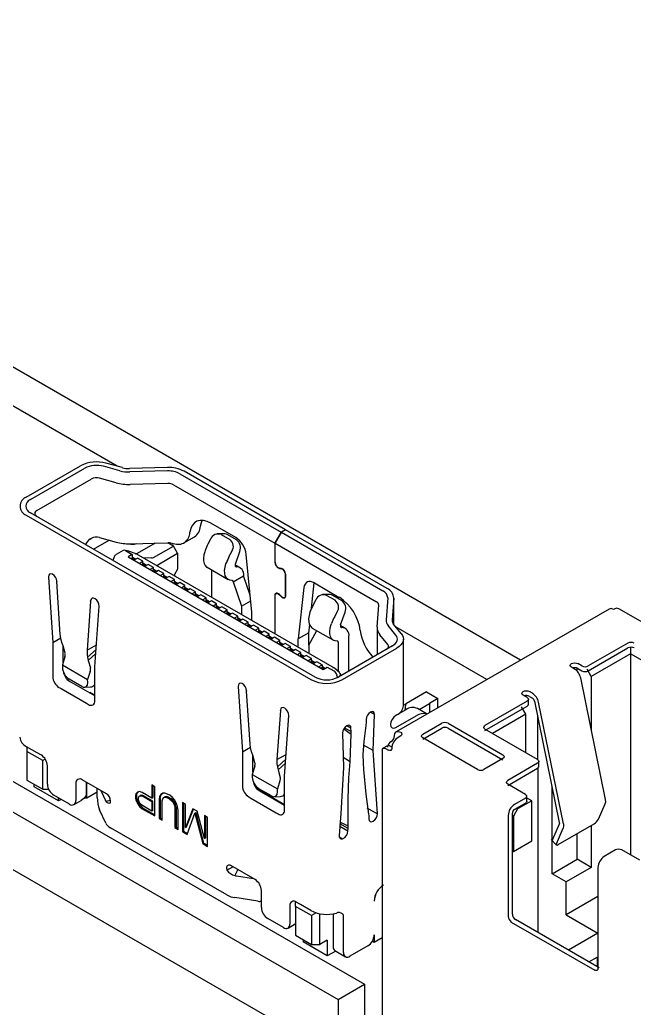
# Model space of a CAD drawing. Header units: millimetres. Extents: x 2 to 1109, y 2 to 430.
# Drawn here: x 83.11 to 103.72, y 93.14 to 126.32 of the extents above; entities that cross this region are included whole.
import ezdxf

# ---------------------------------------------------------------- set-up
doc = ezdxf.new("R2010")
doc.units = ezdxf.units.MM
doc.header["$LTSCALE"] = 0.5
doc.layers.add('几何体', color=7, linetype='Continuous')

msp = doc.modelspace()

# ---------------------------------------------------------------- linework, layer by layer
at = {"layer": '几何体'}
for p, q in [((99.906, 104.825), (62.679, 126.316)), ((86.369, 111.334), (82.615, 113.501)), ((83.327, 110.299), (85.147, 111.349)), ((83.468, 110.217), (85.289, 111.268)), ((86.467, 111.179), (85.912, 111.33)), ((86.552, 111.284), (85.997, 111.435)), ((88.057, 111.288), (86.787, 111.256)), ((88.065, 111.173), (86.796, 111.141)), ((92.017, 109.2), (88.62, 111.162)), ((83.681, 109.849), (85.501, 110.9)), ((86.339, 110.778), (85.784, 110.929)), ((88.478, 111.08), (91.876, 109.119)), ((88.078, 110.755), (86.809, 110.723)), ((88.266, 110.713), (91.664, 108.751)), ((83.327, 109.686), (92.873, 104.175)), ((93.014, 104.257), (83.468, 109.768)), ((90.353, 108.937), (89.516, 109.42)), ((91.876, 109.119), (92.017, 109.2)), ((92.024, 109.196), (91.883, 109.115)), ((92.017, 109.192), (92.017, 109.2)), ((95.429, 107.231), (92.024, 109.196)), ((85.505, 108.91), (85.461, 108.885)), ((85.466, 108.888), (85.501, 108.908)), ((85.583, 108.547), (86.106, 108.849)), ((85.784, 108.936), (86.339, 108.785)), ((88.614, 108.759), (88.968, 108.963)), ((89.506, 108.885), (89.42, 108.721)), ((89.989, 109.06), (89.731, 109.063)), ((89.862, 109.036), (90.15, 108.869)), ((90.371, 108.867), (90.082, 109.034)), ((91.664, 108.751), (91.876, 109.119)), ((91.883, 109.115), (91.671, 108.747)), ((91.883, 109.115), (95.288, 107.149)), ((86.58, 108.507), (86.34, 108.368)), ((86.655, 108.5), (86.88, 108.37)), ((87.016, 108.391), (86.759, 108.487)), ((86.809, 108.731), (88.078, 108.763)), ((87.587, 108.716), (87.019, 108.388)), ((87.649, 108.752), (87.587, 108.716)), ((87.594, 108.271), (88.259, 108.655)), ((88.259, 108.655), (88.073, 108.762)), ((88.4, 108.41), (88.259, 108.655)), ((88.266, 108.74), (88.266, 108.72)), ((89.323, 108.499), (89.31, 108.464)), ((91.664, 108.751), (91.664, 108.115)), ((91.671, 108.747), (95.076, 106.782)), ((91.671, 108.111), (91.671, 108.747)), ((86.274, 108.29), (86.231, 108.173)), ((86.88, 108.37), (86.739, 108.288)), ((86.739, 108.288), (93.28, 104.512)), ((86.88, 108.247), (86.845, 108.227)), ((86.88, 108.37), (86.88, 108.28)), ((87, 108.21), (86.88, 108.28)), ((86.88, 108.28), (86.88, 108.247)), ((86.88, 108.247), (86.972, 108.194)), ((86.937, 108.174), (87.057, 108.243)), ((93.658, 104.556), (87.012, 108.393)), ((87.234, 108.141), (87.057, 108.243)), ((87.529, 108.254), (87.266, 108.246)), ((87.735, 108.026), (88.4, 108.41)), ((88.4, 108.41), (88.4, 107.879)), ((90.133, 108.309), (90.219, 108.473)), ((90.338, 108.049), (90.487, 108.471)), ((90.893, 106.434), (90.704, 108.374)), ((87.114, 108.072), (87.234, 108.141)), ((87.234, 108.043), (87.198, 108.023)), ((87.234, 108.076), (87.234, 108.141)), ((87.354, 108.006), (87.234, 108.076)), ((87.234, 108.076), (87.234, 108.043)), ((87.326, 107.99), (87.234, 108.043)), ((87.411, 108.039), (87.29, 107.969)), ((87.587, 107.937), (87.411, 108.039)), ((87.467, 107.867), (87.587, 107.937)), ((87.587, 107.839), (87.552, 107.818)), ((87.587, 107.871), (87.587, 107.937)), ((87.708, 107.802), (87.587, 107.871)), ((87.587, 107.871), (87.587, 107.839)), ((87.679, 107.786), (87.587, 107.839)), ((87.764, 107.835), (87.644, 107.765)), ((87.941, 107.733), (87.764, 107.835)), ((88.4, 107.879), (88.294, 107.696)), ((89.388, 107.941), (90.101, 107.529)), ((89.55, 106.928), (89.55, 107.848)), ((90.023, 108.052), (90.036, 108.088)), ((90.493, 107.93), (90.332, 108.023)), ((91.882, 107.903), (91.813, 107.914)), ((91.816, 107.905), (91.884, 107.894)), ((84.07, 107.612), (84.211, 105.42)), ((87.821, 107.663), (87.941, 107.733)), ((87.941, 107.635), (87.906, 107.614)), ((87.941, 107.667), (87.941, 107.733)), ((88.061, 107.598), (87.941, 107.667)), ((87.941, 107.667), (87.941, 107.635)), ((88.033, 107.582), (87.941, 107.635)), ((88.118, 107.631), (87.997, 107.561)), ((88.294, 107.529), (88.118, 107.631)), ((88.174, 107.459), (88.294, 107.529)), ((88.294, 107.696), (88.294, 107.652)), ((88.294, 107.463), (88.294, 107.529)), ((90.263, 107.454), (90.616, 107.658)), ((90.837, 107.007), (90.616, 107.658)), ((92.017, 107.71), (92.017, 106.99)), ((92.024, 106.986), (92.024, 107.706)), ((84.352, 107.473), (84.353, 107.461)), ((84.467, 105.68), (84.353, 107.461)), ((88.294, 107.431), (88.259, 107.41)), ((88.415, 107.394), (88.294, 107.463)), ((88.294, 107.463), (88.294, 107.431)), ((88.386, 107.378), (88.294, 107.431)), ((88.471, 107.427), (88.351, 107.357)), ((88.648, 107.325), (88.471, 107.427)), ((88.528, 107.255), (88.648, 107.325)), ((88.648, 107.227), (88.613, 107.206)), ((88.648, 107.259), (88.648, 107.325)), ((88.768, 107.19), (88.648, 107.259)), ((88.648, 107.259), (88.648, 107.227)), ((88.74, 107.173), (88.648, 107.227)), ((88.825, 107.222), (88.705, 107.153)), ((89.002, 107.12), (88.825, 107.222)), ((90.263, 107.454), (90.539, 106.638)), ((92.638, 107.258), (92.449, 105.536)), ((92.893, 106.565), (92.986, 107.416)), ((92.989, 107.415), (93.825, 106.932)), ((85.483, 106.808), (85.484, 106.82)), ((88.881, 107.051), (89.002, 107.12)), ((89.002, 107.022), (88.966, 107.002)), ((89.002, 107.055), (89.002, 107.12)), ((89.122, 106.986), (89.002, 107.055)), ((89.002, 107.055), (89.002, 107.022)), ((89.093, 106.969), (89.002, 107.022)), ((89.178, 107.018), (89.058, 106.949)), ((89.355, 106.916), (89.178, 107.018)), ((89.235, 106.847), (89.355, 106.916)), ((89.355, 106.818), (89.32, 106.798)), ((89.355, 106.851), (89.355, 106.916)), ((89.475, 106.782), (89.355, 106.851)), ((89.355, 106.851), (89.355, 106.818)), ((89.447, 106.765), (89.355, 106.818)), ((90.539, 106.638), (90.855, 106.82)), ((91.664, 106.993), (91.664, 105.707)), ((91.671, 105.703), (91.671, 106.989)), ((91.73, 107.073), (91.702, 107.057)), ((91.813, 107.021), (91.882, 106.953)), ((91.884, 106.959), (91.816, 107.028)), ((91.988, 106.926), (92.015, 106.941)), ((93.036, 106.847), (92.949, 106.683)), ((93.519, 107.022), (93.26, 107.025)), ((93.68, 106.832), (93.391, 106.998)), ((93.901, 106.829), (93.612, 106.996)), ((95.448, 106.911), (95.393, 106.178)), ((95.648, 106.906), (95.593, 106.173)), ((95.649, 106.027), (95.649, 106.925)), ((85.483, 106.808), (85.369, 105.16)), ((85.625, 104.603), (85.766, 106.633)), ((89.532, 106.814), (89.412, 106.745)), ((89.709, 106.712), (89.532, 106.814)), ((89.588, 106.643), (89.709, 106.712)), ((89.709, 106.614), (89.673, 106.594)), ((89.709, 106.647), (89.709, 106.712)), ((89.829, 106.577), (89.709, 106.647)), ((89.709, 106.647), (89.709, 106.614)), ((89.801, 106.561), (89.709, 106.614)), ((89.885, 106.61), (89.765, 106.541)), ((90.062, 106.508), (89.885, 106.61)), ((89.942, 106.439), (90.062, 106.508)), ((90.062, 106.443), (90.062, 106.508)), ((90.539, 106.638), (90.539, 106.356)), ((95.093, 105.94), (95.149, 106.674)), ((102.876, 106.54), (95.734, 102.417)), ((103.044, 106.535), (103.026, 106.525)), ((114.225, 100.182), (103.194, 106.55)), ((90.062, 106.41), (90.027, 106.39)), ((90.182, 106.373), (90.062, 106.443)), ((90.062, 106.443), (90.062, 106.41)), ((90.154, 106.357), (90.062, 106.41)), ((90.239, 106.406), (90.119, 106.337)), ((90.416, 106.304), (90.239, 106.406)), ((90.296, 106.235), (90.416, 106.304)), ((90.416, 106.206), (90.38, 106.186)), ((90.416, 106.239), (90.416, 106.304)), ((90.536, 106.169), (90.416, 106.239)), ((90.416, 106.239), (90.416, 106.206)), ((90.508, 106.153), (90.416, 106.206)), ((90.593, 106.202), (90.472, 106.133)), ((90.769, 106.1), (90.593, 106.202)), ((90.893, 106.152), (90.893, 106.434)), ((92.84, 106.426), (92.853, 106.462)), ((93.662, 106.271), (93.749, 106.436)), ((93.868, 106.011), (94.016, 106.433)), ((90.649, 106.031), (90.769, 106.1)), ((90.769, 106.002), (90.734, 105.982)), ((90.769, 106.035), (90.769, 106.1)), ((90.889, 105.965), (90.769, 106.035)), ((90.769, 106.035), (90.769, 106.002)), ((90.861, 105.949), (90.769, 106.002)), ((90.946, 105.998), (90.826, 105.928)), ((91.123, 105.896), (90.946, 105.998)), ((91.003, 105.826), (91.123, 105.896)), ((91.123, 105.83), (91.123, 105.896)), ((91.243, 105.761), (91.123, 105.83)), ((91.123, 105.83), (91.123, 105.798)), ((92.802, 105.74), (92.831, 105.999)), ((92.918, 105.903), (93.631, 105.491)), ((93.553, 106.015), (93.566, 106.05)), ((94.023, 105.892), (93.862, 105.985)), ((95.092, 105.915), (95.092, 105.008)), ((95.721, 105.668), (95.459, 105.988)), ((95.902, 105.717), (95.64, 106.037)), ((98.774, 104.172), (95.727, 105.932)), ((84.211, 105.42), (84.48, 105.575)), ((91.123, 105.798), (91.088, 105.777)), ((91.215, 105.745), (91.123, 105.798)), ((91.3, 105.794), (91.179, 105.724)), ((91.476, 105.692), (91.3, 105.794)), ((91.356, 105.622), (91.476, 105.692)), ((91.476, 105.594), (91.441, 105.573)), ((91.476, 105.626), (91.476, 105.692)), ((91.597, 105.557), (91.476, 105.626)), ((91.476, 105.626), (91.476, 105.594)), ((91.568, 105.541), (91.476, 105.594)), ((91.653, 105.59), (91.533, 105.52)), ((91.83, 105.488), (91.653, 105.59)), ((92.802, 105.74), (92.449, 105.536)), ((92.449, 105.254), (92.449, 105.536)), ((92.802, 105.332), (93.072, 105.814)), ((92.802, 105.332), (92.802, 105.74)), ((94.146, 104.461), (94.146, 105.62)), ((95.45, 105.349), (95.188, 105.669)), ((95.973, 103.295), (95.973, 105.532)), ((84.211, 105.42), (84.211, 104.277)), ((84.557, 105.306), (84.517, 105.421)), ((84.63, 105.053), (84.557, 105.306)), ((84.564, 104.754), (84.564, 105.282)), ((85.369, 105.16), (85.676, 105.337)), ((85.665, 105.176), (85.383, 104.921)), ((91.71, 105.418), (91.83, 105.488)), ((91.83, 105.39), (91.795, 105.369)), ((91.83, 105.422), (91.83, 105.488)), ((91.95, 105.353), (91.83, 105.422)), ((91.83, 105.422), (91.83, 105.39)), ((91.922, 105.337), (91.83, 105.39)), ((92.007, 105.386), (91.887, 105.316)), ((92.183, 105.283), (92.007, 105.386)), ((92.063, 105.214), (92.183, 105.283)), ((92.183, 105.186), (92.148, 105.165)), ((92.183, 105.218), (92.183, 105.283)), ((92.304, 105.149), (92.183, 105.218)), ((92.183, 105.218), (92.183, 105.186)), ((92.275, 105.132), (92.183, 105.186)), ((92.36, 105.181), (92.24, 105.112)), ((92.537, 105.079), (92.36, 105.181)), ((92.802, 105.332), (92.802, 105.05)), ((93.792, 104.437), (93.792, 105.416)), ((95.612, 105.308), (93.792, 104.257)), ((93.934, 104.175), (95.754, 105.226)), ((103.503, 105.396), (102.174, 104.629)), ((102.174, 104.466), (103.503, 105.233)), ((103.588, 105.255), (103.588, 105.037)), ((84.623, 104.938), (84.536, 104.664)), ((85.383, 104.921), (85.406, 104.816)), ((85.656, 105.042), (85.406, 104.816)), ((92.417, 105.01), (92.537, 105.079)), ((92.537, 104.981), (92.502, 104.961)), ((92.537, 105.014), (92.537, 105.079)), ((92.657, 104.945), (92.537, 105.014)), ((92.537, 105.014), (92.537, 104.981)), ((92.629, 104.928), (92.537, 104.981)), ((92.714, 104.977), (92.594, 104.908)), ((92.891, 104.875), (92.714, 104.977)), ((92.77, 104.806), (92.891, 104.875)), ((92.891, 104.81), (92.891, 104.875)), ((103.588, 105.037), (102.273, 104.278)), ((111.833, 100.278), (103.588, 105.037)), ((103.588, 105.037), (103.588, 98.286)), ((84.536, 104.664), (85.384, 104.174)), ((84.536, 104.664), (84.539, 104.575)), ((84.564, 104.766), (84.569, 104.769)), ((85.406, 104.816), (85.478, 104.563)), ((85.625, 103.46), (85.625, 104.603)), ((92.891, 104.777), (92.855, 104.757)), ((93.011, 104.741), (92.891, 104.81)), ((92.891, 104.81), (92.891, 104.777)), ((92.983, 104.724), (92.891, 104.777)), ((93.067, 104.773), (92.947, 104.704)), ((93.244, 104.671), (93.067, 104.773)), ((93.124, 104.602), (93.244, 104.671)), ((93.244, 104.573), (93.209, 104.553)), ((93.244, 104.671), (93.244, 104.606)), ((93.343, 104.549), (93.244, 104.606)), ((93.244, 104.606), (93.244, 104.573)), ((93.244, 104.573), (93.315, 104.532)), ((93.28, 104.512), (93.421, 104.594)), ((93.421, 104.594), (93.646, 104.464)), ((93.826, 104.406), (93.658, 104.556)), ((101.715, 104.527), (101.612, 104.586)), ((101.799, 104.455), (101.799, 104.555)), ((101.962, 104.629), (101.824, 104.709)), ((101.824, 104.545), (101.962, 104.466)), ((102.273, 104.278), (102.132, 104.523)), ((85.185, 103.939), (84.761, 104.184)), ((85.471, 104.448), (85.384, 104.174)), ((85.388, 104.085), (85.384, 104.174)), ((93.765, 104.25), (93.746, 104.324)), ((93.873, 104.304), (93.859, 104.373)), ((102.754, 100.153), (101.92, 104.227)), ((102.273, 104.278), (102.273, 102.502)), ((84.423, 103.909), (84.494, 103.869)), ((84.494, 103.869), (85.342, 103.379)), ((84.847, 104.073), (84.777, 104.113)), ((85.625, 103.624), (84.847, 104.073)), ((85.266, 103.912), (85.484, 103.925)), ((90.434, 103.938), (90.575, 101.746)), ((85.466, 103.736), (85.448, 103.726)), ((85.625, 103.644), (85.466, 103.736)), ((85.466, 103.736), (85.466, 103.715)), ((90.716, 103.799), (90.717, 103.787)), ((90.831, 102.006), (90.717, 103.787)), ((96.744, 103.757), (96.079, 103.373)), ((96.744, 103.757), (97.133, 103.532)), ((97.133, 103.532), (96.85, 103.369)), ((97.133, 103.225), (97.133, 103.532)), ((100.123, 103.568), (99.986, 103.647)), ((100.165, 103.318), (100.165, 103.532)), ((100.3, 103.711), (100.198, 103.77)), ((100.198, 103.606), (100.301, 103.547)), ((85.342, 103.379), (85.413, 103.338)), ((95.973, 103.311), (96.079, 103.373)), ((96.032, 103.15), (96.05, 103.335)), ((96.771, 103.015), (96.451, 103.2)), ((96.504, 103.169), (96.85, 103.369)), ((96.85, 103.369), (96.85, 103.061)), ((100.123, 103.445), (98.709, 102.629)), ((98.709, 102.466), (100.123, 103.282)), ((100.081, 103.012), (99.94, 103.257)), ((100.369, 103.447), (101.203, 99.373)), ((101.34, 99.336), (100.506, 103.409)), ((91.847, 103.135), (91.733, 101.486)), ((91.847, 103.134), (91.848, 103.146)), ((91.989, 100.93), (92.13, 102.959)), ((95.008, 103), (94.867, 103.081)), ((94.959, 101.787), (95.008, 103)), ((96.051, 103.16), (95.715, 102.966)), ((95.754, 102.989), (95.719, 102.969)), ((95.719, 102.561), (96.404, 102.956)), ((95.838, 103.047), (95.837, 103.037)), ((100.081, 103.012), (98.957, 102.363)), ((100.081, 101.714), (100.081, 103.012)), ((100.477, 102.92), (100.477, 101.496)), ((93.973, 102.514), (94.219, 102.344)), ((93.997, 102.552), (94.22, 102.424)), ((94.216, 102.542), (94.075, 102.624)), ((94.22, 102.424), (94.216, 102.542)), ((94.726, 102.836), (94.72, 102.712)), ((96.623, 102.339), (97.26, 102.706)), ((96.623, 102.176), (97.26, 102.543)), ((97.472, 102.706), (99.31, 101.645)), ((97.472, 102.543), (99.31, 101.482)), ((100.477, 101.486), (98.709, 102.506)), ((93.934, 102.379), (93.969, 101.216)), ((94.189, 101.415), (94.219, 102.344)), ((94.219, 102.344), (94.22, 102.424)), ((95.884, 102.28), (95.796, 102.229)), ((98.462, 101.155), (96.623, 102.217)), ((83.327, 101.929), (83.681, 101.725)), ((83.345, 101.919), (83.345, 101.76)), ((90.575, 101.746), (90.844, 101.901)), ((94.959, 101.787), (94.64, 101.971)), ((95.462, 101.961), (95.276, 101.854)), ((95.372, 101.861), (95.478, 101.8)), ((95.584, 101.902), (95.513, 101.943)), ((95.566, 102.096), (95.548, 102.086)), ((95.584, 101.943), (95.584, 101.902)), ((81.35, 101.636), (94.673, 93.945)), ((83.875, 101.454), (83.345, 101.76)), ((83.345, 101.76), (83.345, 100.796)), ((83.681, 101.725), (83.822, 101.643)), ((90.575, 101.746), (90.575, 100.603)), ((90.921, 101.632), (90.881, 101.747)), ((90.994, 101.379), (90.921, 101.632)), ((90.928, 101.08), (90.928, 101.608)), ((91.733, 101.486), (92.04, 101.663)), ((94.189, 101.415), (93.959, 101.558)), ((95.1, 99.664), (94.959, 101.787)), ((95.266, 101.8), (95.266, 90.205)), ((99.31, 101.523), (98.674, 101.155)), ((83.961, 101.503), (83.875, 101.454)), ((83.875, 100.49), (83.875, 101.454)), ((84.034, 100.664), (84.034, 101.276)), ((90.987, 101.264), (90.9, 100.99)), ((92.029, 101.503), (91.747, 101.248)), ((91.747, 101.248), (91.77, 101.142)), ((92.02, 101.368), (91.77, 101.142)), ((93.969, 101.216), (93.934, 100.644)), ((94.147, 100.869), (94.189, 101.415)), ((100.477, 101.363), (99.473, 100.784)), ((99.473, 100.62), (100.477, 101.2)), ((100.491, 95.681), (100.491, 101.225)), ((100.518, 101.236), (100.518, 101.45)), ((80.459, 101.122), (93.783, 93.43)), ((90.9, 100.99), (91.748, 100.5)), ((90.9, 100.99), (90.903, 100.901)), ((91.77, 101.142), (91.842, 100.889)), ((91.989, 99.787), (91.989, 100.93)), ((83.345, 100.796), (83.875, 100.49)), ((83.592, 100.572), (83.592, 100.653)), ((84.405, 100.102), (83.592, 100.572)), ((84.989, 100.684), (84.989, 100.112)), ((86.014, 100.337), (85.201, 100.807)), ((85.342, 100.317), (85.342, 100.725)), ((85.36, 100.204), (85.36, 100.715)), ((87.64, 100.574), (87.534, 100.635)), ((87.534, 100.635), (87.534, 100.197)), ((87.57, 100.615), (87.57, 100.218)), ((87.64, 99.594), (87.64, 100.574)), ((91.835, 100.774), (91.748, 100.5)), ((100.074, 100.314), (99.473, 100.661)), ((100.958, 97.656), (100.958, 100.571)), ((83.875, 100.49), (84.078, 100.49)), ((84.777, 99.99), (84.246, 100.296)), ((84.405, 100.102), (84.405, 100.204)), ((85.276, 100.204), (85.36, 100.204)), ((85.36, 100.204), (85.705, 100.404)), ((85.705, 100.213), (85.705, 100.458)), ((85.825, 100.446), (85.977, 100.118)), ((87.004, 100.337), (86.986, 100.285)), ((86.986, 100.285), (87.022, 100.305)), ((86.986, 100.285), (86.986, 100.201)), ((86.986, 100.201), (87.022, 100.222)), ((86.986, 100.201), (87.004, 100.128)), ((87.057, 100.39), (87.004, 100.337)), ((87.004, 100.337), (87.039, 100.357)), ((87.022, 100.305), (87.039, 100.357)), ((87.022, 100.305), (87.022, 100.222)), ((87.039, 100.149), (87.022, 100.222)), ((87.039, 100.357), (87.078, 100.396)), ((87.128, 100.411), (87.057, 100.39)), ((87.092, 100.202), (87.11, 100.255)), ((87.092, 100.14), (87.092, 100.202)), ((87.11, 100.255), (87.145, 100.276)), ((87.216, 100.381), (87.128, 100.411)), ((87.181, 100.296), (87.145, 100.276)), ((87.145, 100.276), (87.198, 100.266)), ((87.234, 100.287), (87.181, 100.296)), ((87.198, 100.266), (87.234, 100.287)), ((87.534, 100.072), (87.198, 100.266)), ((87.534, 100.197), (87.216, 100.381)), ((87.57, 100.093), (87.234, 100.287)), ((87.534, 100.197), (87.57, 100.218)), ((87.799, 100.253), (87.782, 100.159)), ((87.835, 100.316), (87.799, 100.253)), ((87.799, 100.253), (87.835, 100.273)), ((87.817, 100.179), (87.835, 100.273)), ((87.906, 100.358), (87.835, 100.316)), ((87.835, 100.273), (87.87, 100.336)), ((87.835, 100.316), (87.87, 100.336)), ((87.87, 100.336), (87.907, 100.358)), ((87.976, 100.359), (87.906, 100.358)), ((87.906, 100.171), (87.941, 100.213)), ((87.941, 100.213), (87.976, 100.233)), ((87.941, 100.213), (87.994, 100.224)), ((88.065, 100.329), (87.976, 100.359)), ((88.029, 100.244), (87.976, 100.233)), ((87.994, 100.224), (88.029, 100.244)), ((87.994, 100.224), (88.065, 100.204)), ((88.1, 100.224), (88.029, 100.244)), ((88.135, 100.288), (88.065, 100.329)), ((88.065, 100.204), (88.1, 100.224)), ((88.065, 100.204), (88.135, 100.163)), ((88.1, 100.224), (88.171, 100.184)), ((88.224, 100.216), (88.135, 100.288)), ((88.135, 100.163), (88.171, 100.184)), ((88.241, 100.122), (88.171, 100.184)), ((88.294, 100.134), (88.224, 100.216)), ((90.787, 100.235), (90.858, 100.195)), ((90.858, 100.195), (91.706, 99.705)), ((91.989, 99.97), (91.056, 100.509)), ((91.549, 100.266), (91.125, 100.51)), ((91.211, 100.399), (91.141, 100.44)), ((91.989, 99.95), (91.211, 100.399)), ((91.63, 100.238), (91.848, 100.251)), ((91.752, 100.411), (91.748, 100.5)), ((100.074, 100.192), (99.699, 99.975)), ((100.279, 100.106), (100.081, 100.22)), ((100.115, 100.064), (100.115, 100.279)), ((84.494, 100.153), (84.405, 100.102)), ((84.927, 99.975), (85.166, 100.113)), ((85.99, 100.095), (86.153, 100.12)), ((87.039, 100.149), (87.004, 100.128)), ((87.004, 100.128), (87.057, 100.014)), ((87.092, 100.035), (87.039, 100.149)), ((87.057, 100.014), (87.092, 100.035)), ((87.057, 100.014), (87.128, 99.911)), ((87.11, 100.067), (87.092, 100.14)), ((87.163, 99.931), (87.092, 100.035)), ((87.145, 100.005), (87.11, 100.067)), ((87.128, 99.911), (87.163, 99.931)), ((87.128, 99.911), (87.216, 99.839)), ((87.198, 99.954), (87.145, 100.005)), ((87.251, 99.86), (87.163, 99.931)), ((87.534, 99.76), (87.198, 99.954)), ((87.216, 99.839), (87.251, 99.86)), ((87.251, 99.86), (87.64, 99.635)), ((87.57, 100.093), (87.534, 100.072)), ((87.534, 100.072), (87.534, 99.76)), ((87.57, 99.78), (87.57, 100.093)), ((87.782, 100.159), (87.817, 100.179)), ((87.782, 100.159), (87.782, 99.513)), ((87.817, 100.179), (87.817, 99.533)), ((87.888, 100.098), (87.906, 100.171)), ((87.888, 99.451), (87.888, 100.098)), ((88.135, 100.163), (88.206, 100.102)), ((88.206, 100.102), (88.241, 100.122)), ((88.206, 100.102), (88.259, 100.029)), ((88.294, 100.05), (88.241, 100.122)), ((88.259, 100.029), (88.294, 100.05)), ((88.259, 100.029), (88.294, 99.946)), ((88.365, 100.01), (88.294, 100.134)), ((88.33, 99.967), (88.294, 100.05)), ((88.294, 99.946), (88.33, 99.967)), ((88.294, 99.946), (88.312, 99.853)), ((88.312, 99.853), (88.347, 99.873)), ((88.312, 99.853), (88.312, 99.206)), ((88.347, 99.873), (88.33, 99.967)), ((88.347, 99.873), (88.347, 99.227)), ((88.4, 99.906), (88.365, 100.01)), ((88.418, 99.791), (88.4, 99.906)), ((88.666, 99.982), (88.56, 100.043)), ((88.56, 100.043), (88.56, 99.064)), ((88.595, 100.023), (88.595, 99.084)), ((88.666, 99.211), (88.666, 99.982)), ((94.747, 99.868), (95.1, 99.664)), ((99.699, 99.812), (99.77, 99.853)), ((99.77, 99.853), (100.074, 100.029)), ((99.77, 99.853), (99.805, 99.833)), ((100.279, 100.106), (99.805, 99.833)), ((100.279, 98.759), (100.279, 100.106)), ((102.518, 99.482), (102.746, 100.002)), ((91.541, 92.789), (79.76, 99.59)), ((85.99, 99.355), (85.783, 99.801)), ((87.216, 99.839), (87.64, 99.594)), ((87.57, 99.78), (87.534, 99.76)), ((87.817, 99.533), (87.782, 99.513)), ((87.817, 99.533), (87.888, 99.492)), ((88.418, 99.145), (88.418, 99.791)), ((88.913, 99.839), (88.666, 99.211)), ((88.701, 99.231), (88.935, 99.826)), ((88.719, 98.972), (88.984, 99.694)), ((89.055, 99.758), (88.913, 99.839)), ((88.984, 99.694), (89.019, 99.715)), ((88.984, 99.694), (89.249, 98.666)), ((89.284, 98.686), (89.019, 99.715)), ((89.302, 98.843), (89.055, 99.758)), ((89.408, 99.554), (89.302, 99.615)), ((89.302, 99.615), (89.302, 98.843)), ((89.337, 99.594), (89.337, 98.864)), ((89.408, 98.574), (89.408, 99.554)), ((91.706, 99.705), (91.777, 99.664)), ((94.812, 99.578), (94.817, 99.501)), ((99.487, 99.608), (99.487, 96.219)), ((99.628, 99.608), (99.628, 99.69)), ((99.628, 98.424), (99.628, 99.608)), ((99.664, 99.588), (99.628, 99.608)), ((99.805, 99.833), (99.664, 99.588)), ((99.664, 99.588), (99.664, 98.404)), ((90.055, 96.943), (86.145, 99.2)), ((87.782, 99.513), (87.888, 99.451)), ((88.312, 99.206), (88.347, 99.227)), ((88.312, 99.206), (88.418, 99.145)), ((88.347, 99.227), (88.418, 99.186)), ((88.666, 99.211), (88.701, 99.231)), ((93.839, 99.249), (94.11, 99.093)), ((94.116, 99.176), (93.845, 99.332)), ((93.849, 99.387), (94.117, 99.264)), ((101.2, 99.323), (100.972, 98.802)), ((101.17, 98.636), (102.372, 99.33)), ((102.273, 99.273), (102.273, 97.868)), ((88.56, 99.064), (88.595, 99.084)), ((88.56, 99.064), (88.719, 98.972)), ((88.595, 99.084), (88.731, 99.005)), ((89.302, 98.843), (89.337, 98.864)), ((93.825, 98.895), (93.934, 98.832)), ((94.11, 99.093), (94.116, 99.176)), ((101.104, 98.665), (101.331, 99.186)), ((101.799, 98.142), (101.799, 98.999)), ((89.249, 98.666), (89.284, 98.686)), ((89.249, 98.666), (89.408, 98.574)), ((89.284, 98.686), (89.408, 98.615)), ((99.664, 98.404), (100.279, 98.759)), ((100.929, 98.806), (101.103, 98.625)), ((99.628, 96.301), (99.628, 98.424)), ((99.628, 98.424), (99.664, 98.404)), ((103.086, 98.453), (102.711, 98.237)), ((103.899, 98.106), (103.298, 98.453)), ((90.055, 97.781), (90.249, 97.893)), ((90.999, 97.459), (90.186, 97.929)), ((100.958, 97.656), (101.799, 98.142)), ((102.273, 97.868), (101.432, 97.382)), ((102.273, 97.868), (101.799, 98.142)), ((102.499, 97.869), (102.499, 94.48)), ((90.417, 97.795), (90.324, 97.593)), ((90.372, 97.581), (90.941, 97.493)), ((101.432, 97.382), (100.958, 97.656)), ((101.432, 96.28), (101.432, 97.382)), ((91.211, 96.52), (91.211, 97.092)), ((102.499, 96.896), (101.432, 96.28)), ((91.096, 96.734), (90.324, 96.853)), ((92.166, 96.582), (92.166, 95.969)), ((92.36, 96.555), (92.36, 96.713)), ((92.891, 96.249), (92.36, 96.555)), ((92.36, 96.555), (92.36, 95.592)), ((92.519, 96.622), (92.378, 96.704)), ((92.873, 96.418), (92.519, 96.622)), ((94.994, 96.745), (94.994, 96.732)), ((93.052, 96.342), (92.891, 96.249)), ((92.891, 96.249), (92.891, 95.285)), ((93.173, 95.285), (93.173, 96.312)), ((93.615, 96.309), (93.615, 95.214)), ((101.432, 96.28), (102.499, 95.664)), ((91.954, 95.847), (91.423, 96.153)), ((92.104, 95.832), (92.343, 95.97)), ((93.969, 95.01), (93.969, 96.194)), ((99.593, 96.036), (102.393, 94.419)), ((102.535, 94.501), (99.735, 96.117)), ((92.36, 95.592), (92.891, 95.285)), ((94.994, 95.602), (94.994, 95.357)), ((102.499, 95.664), (101.51, 95.092)), ((92.608, 95.449), (92.608, 95.367)), ((93.421, 94.898), (92.608, 95.367)), ((92.891, 95.285), (93.173, 95.285)), ((93.421, 95.428), (93.173, 95.285)), ((93.421, 95.428), (93.421, 94.898)), ((94.782, 95.234), (94.181, 94.887)), ((94.932, 95.393), (94.994, 95.357)), ((94.994, 95.357), (95.266, 95.513)), ((93.704, 95.061), (93.421, 94.898)), ((93.678, 95.077), (94.031, 94.872)), ((102.196, 94.696), (102.478, 94.859)), ((102.478, 94.859), (102.478, 94.534)), ((93.783, 93.43), (94.673, 93.945)), ((94.673, 93.945), (94.673, 75.164)), ((93.783, 93.43), (93.783, 74.65))]:
    msp.add_line(p, q, dxfattribs=at)
at = {"layer": '几何体', "flags": 128}
for points in [[(89.516, 109.42), (89.39, 109.479), (89.267, 109.511), (89.153, 109.513), (89.05, 109.486), (88.962, 109.43), (88.893, 109.348), (88.843, 109.241), (88.815, 109.114)], [(89.169, 109.318), (89.197, 109.445), (89.225, 109.515)], [(87.013, 108.39), (87.009, 108.394), (86.99, 108.394), (86.969, 108.384)], [(89.31, 108.464), (89.28, 108.354), (89.265, 108.249), (89.268, 108.152), (89.288, 108.068), (89.324, 108), (89.374, 107.95), (89.388, 107.941)], [(90.224, 107.501), (90.15, 107.509), (90.087, 107.538), (90.037, 107.588), (90.001, 107.656), (89.981, 107.741), (89.978, 107.838), (89.993, 107.943), (90.023, 108.052)], [(90.338, 108.049), (90.333, 108.031), (90.331, 108.013), (90.331, 107.997), (90.335, 107.983), (90.341, 107.972), (90.349, 107.963), (90.36, 107.959), (90.372, 107.957)], [(84.352, 107.473), (84.338, 107.541), (84.305, 107.61), (84.259, 107.668), (84.206, 107.709), (84.153, 107.725), (84.109, 107.715), (84.08, 107.68), (84.069, 107.625)], [(92.989, 107.415), (92.925, 107.445), (92.863, 107.461), (92.806, 107.462), (92.754, 107.447), (92.71, 107.419), (92.676, 107.377), (92.651, 107.322), (92.638, 107.258)], [(85.766, 106.633), (85.759, 106.7), (85.732, 106.771), (85.689, 106.836), (85.636, 106.883), (85.581, 106.907), (85.533, 106.903), (85.499, 106.873), (85.484, 106.819)], [(91.816, 107.028), (91.789, 107.05), (91.762, 107.065), (91.736, 107.073), (91.712, 107.072), (91.692, 107.063), (91.677, 107.046), (91.667, 107.022), (91.664, 106.993)], [(91.671, 106.989), (91.674, 107.016), (91.683, 107.038), (91.697, 107.054), (91.716, 107.063), (91.738, 107.064), (91.763, 107.057), (91.788, 107.042), (91.813, 107.021)], [(91.882, 106.953), (91.907, 106.932), (91.932, 106.918), (91.957, 106.911), (91.979, 106.911), (91.998, 106.92), (92.012, 106.936), (92.021, 106.958), (92.024, 106.986)], [(92.017, 106.99), (92.014, 106.964), (92.006, 106.943), (91.993, 106.929), (91.975, 106.921), (91.954, 106.92), (91.931, 106.926), (91.908, 106.94), (91.884, 106.959)], [(103.026, 106.525), (102.945, 106.553), (102.876, 106.54)], [(103.194, 106.55), (103.125, 106.564), (103.044, 106.535)], [(92.84, 106.426), (92.809, 106.317), (92.795, 106.212), (92.798, 106.115), (92.817, 106.03), (92.853, 105.962), (92.904, 105.912), (92.918, 105.903)], [(93.753, 105.464), (93.68, 105.471), (93.617, 105.5), (93.566, 105.55), (93.53, 105.619), (93.511, 105.703), (93.508, 105.8), (93.522, 105.905), (93.553, 106.015)], [(93.868, 106.011), (93.863, 105.993), (93.861, 105.976), (93.861, 105.96), (93.864, 105.946), (93.87, 105.934), (93.879, 105.926), (93.889, 105.921), (93.901, 105.92)], [(84.517, 105.421), (84.481, 105.56), (84.467, 105.68)], [(95.612, 105.308), (95.667, 105.345), (95.712, 105.386), (95.745, 105.431), (95.765, 105.478), (95.773, 105.526), (95.768, 105.575), (95.751, 105.622), (95.721, 105.668)], [(95.902, 105.717), (95.943, 105.655), (95.967, 105.59), (95.973, 105.524), (95.962, 105.458), (95.934, 105.394), (95.889, 105.333), (95.829, 105.277), (95.754, 105.226)], [(85.369, 105.16), (85.369, 105.02), (85.383, 104.921)], [(95.4, 105.185), (95.425, 105.202), (95.445, 105.221), (95.46, 105.241), (95.47, 105.263), (95.473, 105.285), (95.471, 105.307), (95.463, 105.328), (95.45, 105.349)], [(101.612, 104.586), (101.579, 104.614), (101.568, 104.647), (101.579, 104.681), (101.612, 104.709), (101.661, 104.727), (101.718, 104.734), (101.775, 104.727), (101.824, 104.709)], [(93.843, 104.363), (93.865, 104.343), (93.864, 104.32), (93.847, 104.3), (93.821, 104.282)], [(85.185, 103.939), (85.228, 103.92), (85.267, 103.912), (85.303, 103.916), (85.335, 103.933), (85.374, 103.988), (85.388, 104.085)], [(90.716, 103.799), (90.701, 103.869), (90.667, 103.939), (90.619, 103.998), (90.565, 104.038), (90.511, 104.052), (90.468, 104.038), (90.44, 103.998), (90.434, 103.938)], [(99.986, 103.647), (99.953, 103.675), (99.942, 103.709), (99.953, 103.742), (99.986, 103.77), (100.034, 103.789), (100.092, 103.795), (100.149, 103.789), (100.198, 103.77)], [(100.123, 103.568), (100.155, 103.54), (100.165, 103.507), (100.154, 103.473), (100.123, 103.445)], [(92.13, 102.971), (92.12, 103.038), (92.091, 103.107), (92.047, 103.169), (91.994, 103.213), (91.941, 103.234), (91.894, 103.229), (91.862, 103.198), (91.848, 103.146)], [(100.123, 103.282), (100.154, 103.309), (100.165, 103.343), (100.165, 103.343)], [(95.008, 103), (94.998, 103.056), (94.967, 103.091), (94.921, 103.1), (94.867, 103.081), (94.813, 103.038), (94.767, 102.976), (94.736, 102.905), (94.726, 102.836)], [(95.719, 102.969), (95.651, 102.914), (95.594, 102.837), (95.556, 102.749), (95.542, 102.663), (95.556, 102.592), (95.594, 102.548), (95.651, 102.537), (95.719, 102.561)], [(94.216, 102.542), (94.206, 102.599), (94.175, 102.634), (94.129, 102.643), (94.075, 102.624), (94.021, 102.58), (93.975, 102.518), (93.944, 102.448), (93.934, 102.379)], [(94.713, 102.629), (94.651, 102.091), (94.614, 101.66)], [(94.72, 102.712), (94.717, 102.665), (94.713, 102.629)], [(98.709, 102.506), (98.678, 102.534), (98.668, 102.568), (98.678, 102.601), (98.709, 102.629)], [(95.672, 102.28), (95.688, 102.364), (95.734, 102.417), (95.803, 102.43), (95.884, 102.402)], [(95.884, 102.402), (95.915, 102.375), (95.926, 102.341), (95.915, 102.307), (95.884, 102.28)], [(96.623, 102.217), (96.592, 102.244), (96.582, 102.278), (96.592, 102.311), (96.623, 102.339)], [(90.881, 101.747), (90.845, 101.887), (90.831, 102.006)], [(95.266, 101.8), (95.274, 101.841), (95.298, 101.866), (95.332, 101.874), (95.372, 101.861)], [(95.513, 101.943), (95.474, 101.956), (95.44, 101.948), (95.439, 101.948)], [(95.584, 101.861), (95.575, 101.821), (95.551, 101.795), (95.517, 101.787), (95.478, 101.8)], [(94.614, 101.66), (94.626, 101.377), (94.639, 101.154)], [(99.31, 101.645), (99.341, 101.617), (99.352, 101.584), (99.341, 101.55), (99.31, 101.523)], [(91.733, 101.486), (91.733, 101.347), (91.747, 101.248)], [(100.477, 101.486), (100.508, 101.458), (100.518, 101.425), (100.508, 101.391), (100.477, 101.363)], [(100.477, 101.2), (100.508, 101.228), (100.518, 101.261), (100.518, 101.261)], [(94.117, 99.264), (94.117, 100.172), (94.147, 100.869)], [(94.639, 101.154), (94.715, 100.326), (94.803, 99.66)], [(93.934, 100.644), (93.87, 99.68), (93.817, 98.935)], [(99.473, 100.661), (99.442, 100.689), (99.432, 100.723), (99.442, 100.756), (99.473, 100.784)], [(85.339, 100.277), (85.251, 100.176), (85.165, 100.115)], [(85.705, 100.458), (85.707, 100.503), (85.708, 100.514)], [(91.549, 100.266), (91.592, 100.246), (91.631, 100.238), (91.667, 100.243), (91.699, 100.259), (91.738, 100.314), (91.752, 100.411)], [(100.074, 100.192), (100.105, 100.219), (100.115, 100.253), (100.105, 100.287), (100.074, 100.314)], [(100.115, 100.09), (100.115, 100.09), (100.105, 100.056), (100.074, 100.029)], [(102.746, 100.002), (102.761, 100.07), (102.754, 100.153)], [(94.803, 99.66), (94.809, 99.614), (94.812, 99.578)], [(94.817, 99.501), (94.828, 99.444), (94.859, 99.409), (94.905, 99.4), (94.959, 99.419), (95.013, 99.463), (95.059, 99.525), (95.09, 99.595), (95.1, 99.664)], [(94.116, 99.176), (94.117, 99.225), (94.117, 99.264)], [(101.203, 99.373), (101.205, 99.345), (101.2, 99.323)], [(101.34, 99.336), (101.346, 99.254), (101.331, 99.186)], [(100.972, 98.802), (100.966, 98.773), (100.973, 98.763)], [(101.104, 98.665), (101.097, 98.637), (101.108, 98.621), (101.134, 98.62), (101.17, 98.636)], [(102.499, 94.48), (102.491, 94.44), (102.467, 94.414), (102.433, 94.406), (102.393, 94.419)]]:
    msp.add_lwpolyline(points, dxfattribs=at)
at = {"layer": '几何体'}
for centre, radius, start, end in [((85.682, 110.305), 1.173, 74.3757, 117.0996), ((85.68, 110.502), 0.86, 74.3757, 117.0996), ((86.763, 112.293), 1.153, 255.1091, 271.6336), ((86.764, 112.079), 0.823, 255.1091, 271.6336), ((88.106, 110.193), 1.096, 62.0907, 92.5969), ((88.102, 110.37), 0.804, 62.0907, 92.597), ((85.679, 110.552), 0.391, 74.3757, 117.0996), ((86.762, 112.369), 1.647, 255.1091, 271.6336), ((88.095, 110.39), 0.365, 62.0906, 92.5967), ((83.443, 109.992), 0.327, 110.7834, 249.2166), ((83.554, 109.992), 0.24, 110.7834, 249.2166), ((83.719, 109.747), 0.109, 110.7834, 249.2166), ((88.718, 109.339), 0.451, 303.5684, 357.3808), ((85.676, 108.562), 0.388, 122.8451, 158.8594), ((85.679, 108.56), 0.391, 74.3756, 117.0996), ((88.414, 109.112), 0.401, 248.3097, 0.254), ((89.757, 108.788), 0.269, 67.06, 158.9105), ((89.987, 108.872), 0.188, 59.4185, 89.1959), ((89.984, 108.637), 0.286, 325.2312, 54.4272), ((89.93, 108.282), 0.779, 6.7789, 57.1513), ((90.174, 108.594), 0.336, 338.3777, 54.2047), ((86.762, 110.377), 1.646, 255.1091, 271.6334), ((86.611, 108.44), 0.0738, 53.6536, 115.036), ((86.699, 108.323), 0.175, 69.1278, 101.3982), ((86.886, 109.079), 0.368, 251.407, 291.2558), ((88.095, 108.398), 0.365, 62.0909, 92.5964), ((90.893, 107.945), 1.665, 152.235, 160.5506), ((86.415, 108.238), 0.15, 119.9973, 159.8281), ((87.527, 108.396), 0.142, 270.765, 298.2172), ((91.606, 107.533), 1.665, 152.235, 160.5506), ((87.571, 108.315), 0.332, 290.3475, 299.699), ((90.366, 107.703), 0.255, 349.7999, 88.6053), ((91.889, 108.118), 0.225, 180.6747, 250.9517), ((91.882, 108.114), 0.211, 180.6747, 250.9517), ((91.813, 107.703), 0.211, 0.6747, 70.9517), ((91.82, 107.708), 0.197, 0.6747, 70.9517), ((84.269, 107.625), 0.2, 180.0347, 183.7141), ((90.223, 107.461), 0.0404, 349.7999, 88.6053), ((95.281, 106.895), 0.367, 1.6905, 66.2546), ((93.287, 106.751), 0.269, 67.06, 158.9105), ((93.516, 106.834), 0.188, 59.4185, 89.1959), ((93.514, 106.599), 0.286, 325.2312, 54.4272), ((92.979, 105.622), 1.56, 7.1806, 57.1363), ((93.704, 106.557), 0.336, 338.3777, 54.2047), ((95.179, 106.903), 0.269, 1.6905, 66.2546), ((94.422, 105.907), 1.665, 152.235, 160.5506), ((95.026, 106.67), 0.122, 1.6906, 66.2546), ((95.135, 105.496), 1.665, 152.235, 160.5506), ((95.66, 106.165), 0.268, 177.1502, 221.2979), ((95.784, 106.163), 0.191, 177.1503, 221.2977), ((93.895, 105.665), 0.255, 349.7999, 88.6053), ((95.475, 105.921), 0.382, 177.1503, 221.2978), ((96.113, 106.027), 1.6, 187.5354, 223.4557), ((93.752, 105.423), 0.0404, 349.7999, 88.6053), ((103.609, 105.181), 0.24, 63.7714, 116.2318), ((103.609, 105.018), 0.24, 63.7714, 116.2318), ((84.429, 105.007), 0.206, 340.193, 12.8357), ((85.03, 104.596), 0.491, 182.4432, 236.8191), ((85.278, 104.518), 0.206, 340.193, 12.8357), ((93.628, 104.517), 0.0466, 44.7448, 126.0779), ((101.72, 104.358), 0.214, 60.9761, 108.0079), ((101.462, 104.134), 0.467, 11.4976, 57.1963), ((102.068, 104.844), 0.24, 243.7703, 296.2313), ((84.671, 104.298), 0.461, 182.6055, 237.3945), ((85.032, 104.507), 0.469, 188.834, 237.0841), ((93.403, 105.199), 1.153, 242.6097, 297.3903), ((93.403, 105.008), 0.845, 242.6097, 297.3903), ((93.519, 104.267), 0.235, 14.1103, 57.0981), ((93.754, 104.319), 0.114, 9.3429, 52.9417), ((102.068, 104.681), 0.24, 243.7704, 296.2312), ((85.467, 104.123), 0.199, 274.6932, 322.534), ((100.094, 103.42), 0.214, 60.9762, 108.0084), ((100.048, 103.317), 0.467, 11.4976, 57.1963), ((100.21, 103.411), 0.163, 12.5545, 56.1394), ((85.496, 103.439), 0.131, 230.7967, 9.214), ((95.605, 103.327), 0.369, 293.6814, 354.9985), ((96.102, 103.325), 0.0523, 115.1713, 169.24), ((96.285, 102.831), 0.404, 65.8433, 125.4672), ((91.953, 102.971), 0.178, 356.0653, 0.0389), ((96.645, 102.611), 0.421, 73.0937, 124.8313), ((97.366, 102.491), 0.24, 63.7703, 116.2297), ((97.366, 102.328), 0.24, 63.7735, 116.2265), ((83.475, 102.267), 0.369, 184.9798, 246.3404), ((95.433, 102.296), 0.24, 303.771, 356.2346), ((96.044, 101.84), 0.461, 122.6093, 177.3913), ((95.682, 101.886), 0.24, 123.7647, 176.2337), ((83.574, 101.255), 0.461, 2.6055, 57.3945), ((90.793, 101.334), 0.206, 340.193, 12.8357), ((91.394, 100.922), 0.491, 182.4432, 236.8191), ((91.642, 100.844), 0.206, 340.193, 12.8357), ((98.568, 101.37), 0.24, 243.7703, 296.2297), ((84.495, 100.684), 0.461, 182.6055, 237.3945), ((85.118, 100.705), 0.131, 50.7967, 189.214), ((91.035, 100.624), 0.461, 182.6055, 237.3945), ((91.395, 100.833), 0.469, 188.6063, 237.0928), ((85.094, 100.316), 0.248, 351.1281, 0.1962), ((86.85, 100.216), 1.144, 180.1059, 201.2272), ((85.848, 100.078), 0.307, 2.6055, 57.3945), ((91.831, 100.449), 0.199, 274.6932, 322.5343), ((84.859, 100.091), 0.131, 230.7967, 9.214), ((86.096, 100.171), 0.131, 203.9507, 215.4335), ((86.097, 100.145), 0.118, 204.8705, 294.2937), ((86.017, 100.089), 0.138, 337.929, 1.1579), ((99.948, 99.587), 0.461, 122.6093, 177.3913), ((91.86, 99.766), 0.131, 230.7967, 9.214), ((99.788, 99.679), 0.16, 123.7665, 176.2335), ((86.316, 99.526), 0.368, 207.6511, 242.3551), ((102.162, 99.677), 0.405, 301.136, 331.2436), ((93.91, 98.923), 0.0941, 172.704, 284.4286), ((93.82, 99.1), 0.291, 293.032, 358.5791), ((102.96, 97.848), 0.461, 122.6093, 177.3913), ((103.192, 98.238), 0.24, 63.7687, 116.2297), ((90.131, 97.861), 0.0873, 50.7967, 189.214), ((90.286, 97.85), 0.242, 180.6623, 196.6387), ((90.408, 98.002), 0.417, 212.0403, 258.3098), ((90.41, 97.824), 0.246, 249.4928, 261.1381), ((90.751, 97.071), 0.461, 2.6055, 57.3945), ((95.682, 96.699), 0.689, 123.3034, 176.1444), ((95.653, 96.715), 0.659, 121.983, 177.4458), ((90.432, 97.627), 0.781, 241.1112, 262.0227), ((91.148, 97.045), 0.316, 260.6597, 281.6395), ((92.295, 96.603), 0.131, 50.7967, 189.214), ((91.672, 96.541), 0.461, 182.6055, 237.3945), ((93.407, 97.463), 1.173, 242.9042, 285.7828), ((93.81, 96.153), 0.199, 51.5435, 114.6839), ((93.794, 96.203), 0.175, 356.9878, 37.1917), ((99.727, 96.235), 0.24, 183.7652, 236.2332), ((99.868, 96.317), 0.24, 183.7652, 236.2332), ((92.036, 95.948), 0.131, 230.7967, 9.214), ((94.534, 95.623), 0.461, 302.6058, 357.3934), ((93.758, 95.196), 0.144, 172.7442, 235.9437), ((94.098, 94.989), 0.131, 170.786, 309.2033)]:
    msp.add_arc(centre, radius, start, end, dxfattribs=at)

doc.saveas('drawing.dxf')
